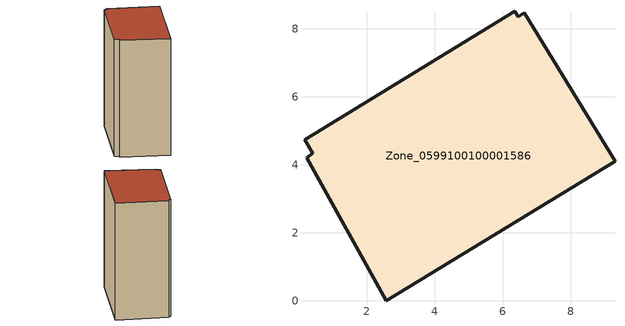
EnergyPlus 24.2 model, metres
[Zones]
Zone_0599100100001586
 floor ground (C_G): 6.64,8.47 9.31,4.11 2.58,0 0.23,4.21 0.42,4.33 0.17,4.74 6.35,8.52 6.46,8.35 z3.51
 wall outside (C_F): 9.31,4.11 6.64,8.47 6.46,8.35 6.35,8.52 0.17,4.74 0.42,4.33 0.23,4.21 2.58,0 9.31,4.11 z3.51:15.48
 roof outside (C_R): 0.17,4.74 0.42,4.33 0.23,4.21 2.58,0 9.31,4.11 6.64,8.47 6.46,8.35 6.35,8.52 z15.48
[BUILDING]
Pand.0599100100001586: North Axis=0; Terrain=City; Loads Convergence Tolerance Value=0.04; Temperature Convergence Tolerance Value=0.4; Solar Distribution=FullExterior; Maximum Number of Warmup Days=25; Minimum Number of Warmup Days=1
[Site:Location]
Rotterdam.The.Hague.AP_ZH_NLD Design_Conditions: Latitude=51.96; Longitude=4.45; Time Zone=1; Elevation=-4.5
[SITE:GROUNDTEMPERATURE:BUILDINGSURFACE]
18, 18, 18, 18, 18, 18, 18, 18, 18, 18, 18, 18
[MATERIAL] Thermal Absorptance=0.9; Solar Absorptance=0.7; Visible Absorptance=0.7
Name | Roughness | Thickness | Conductivity | Density | Specific Heat
G.TI.2006-2014 | MediumSmooth | 0.15 | 0.06 | 540 | 1210
F.TI.2006-2014 | Rough | 0.3 | 0.12 | 1920 | 840
R.TI.2006-2014 | MediumRough | 0.2 | 0.08 | 1500 | 1000
[CONSTRUCTION]
C_G: G.TI.2006-2014
C_F: F.TI.2006-2014
C_R: R.TI.2006-2014
[ZONE]
Zone_0599100100001586: Type=1; Multiplier=1; Ceiling Height=Autocalculate; Volume=Autocalculate; Floor Area=autocalculate; Part of Total Floor Area=Yes
[ZONEINFILTRATION:DESIGNFLOWRATE]
Infil_Zone_0599100100001586: Zone or ZoneList or Space or SpaceList=Zone_0599100100001586; Schedule=AlwaysOn; Design Flow Rate Calculation Method=Flow/Area; Flow Rate per Floor Area=0.0015; Constant Term Coefficient=1; Temperature Term Coefficient=0; Velocity Term Coefficient=0; Velocity Squared Term Coefficient=0
[HVACTEMPLATE:ZONE:IDEALLOADSAIRSYSTEM]
Zone_0599100100001586: Maximum Heating Supply Air Temperature=50; Minimum Cooling Supply Air Temperature=13; Maximum Heating Supply Air Humidity Ratio=0.0156; Minimum Cooling Supply Air Humidity Ratio=0.0077; Heating Limit=NoLimit; Cooling Limit=NoLimit; Dehumidification Control Type=ConstantSensibleHeatRatio; Cooling Sensible Heat Ratio=0.7; Dehumidification Setpoint=60; Humidification Control Type=None; Humidification Setpoint=30; Outdoor Air Method=None; Outdoor Air Flow Rate per Person=0.00944; Outdoor Air Flow Rate per Zone Floor Area=0; Outdoor Air Flow Rate per Zone=0; Demand Controlled Ventilation Type=None; Outdoor Air Economizer Type=NoEconomizer; Heat Recovery Type=None; Sensible Heat Recovery Effectiveness=0.7; Latent Heat Recovery Effectiveness=0.65
[ZONECONTROL:THERMOSTAT]
ThermostatControl_Zone_0599100100001586: Zone or ZoneList=Zone_0599100100001586; Control Type Schedule=DualSetpointControlType; Control 1=Thermostat_Zone_0599100100001586; Temperature Difference Between Cutout And Setpoint=0
[THERMOSTATSETPOINT:DUALSETPOINT]
Thermostat_Zone_0599100100001586: Heating Setpoint Temperature Schedule=HeatingSetpoint_Zone_0599100100001586; Cooling Setpoint Temperature Schedule=CoolingSetpoint_Zone_0599100100001586
[SCHEDULE:COMPACT]
HeatingSetpoint_Zone_0599100100001586: Through: 12/31, For: AllDays, Until: 24:00, 21
CoolingSetpoint_Zone_0599100100001586: Through: 12/31, For: AllDays, Until: 24:00, 24
DualSetpointControlType: Through: 12/31, For: AllDays, Until: 24:00, 4
AlwaysOn: Through: 12/31, For: AllDays, Until: 24:00, 1
